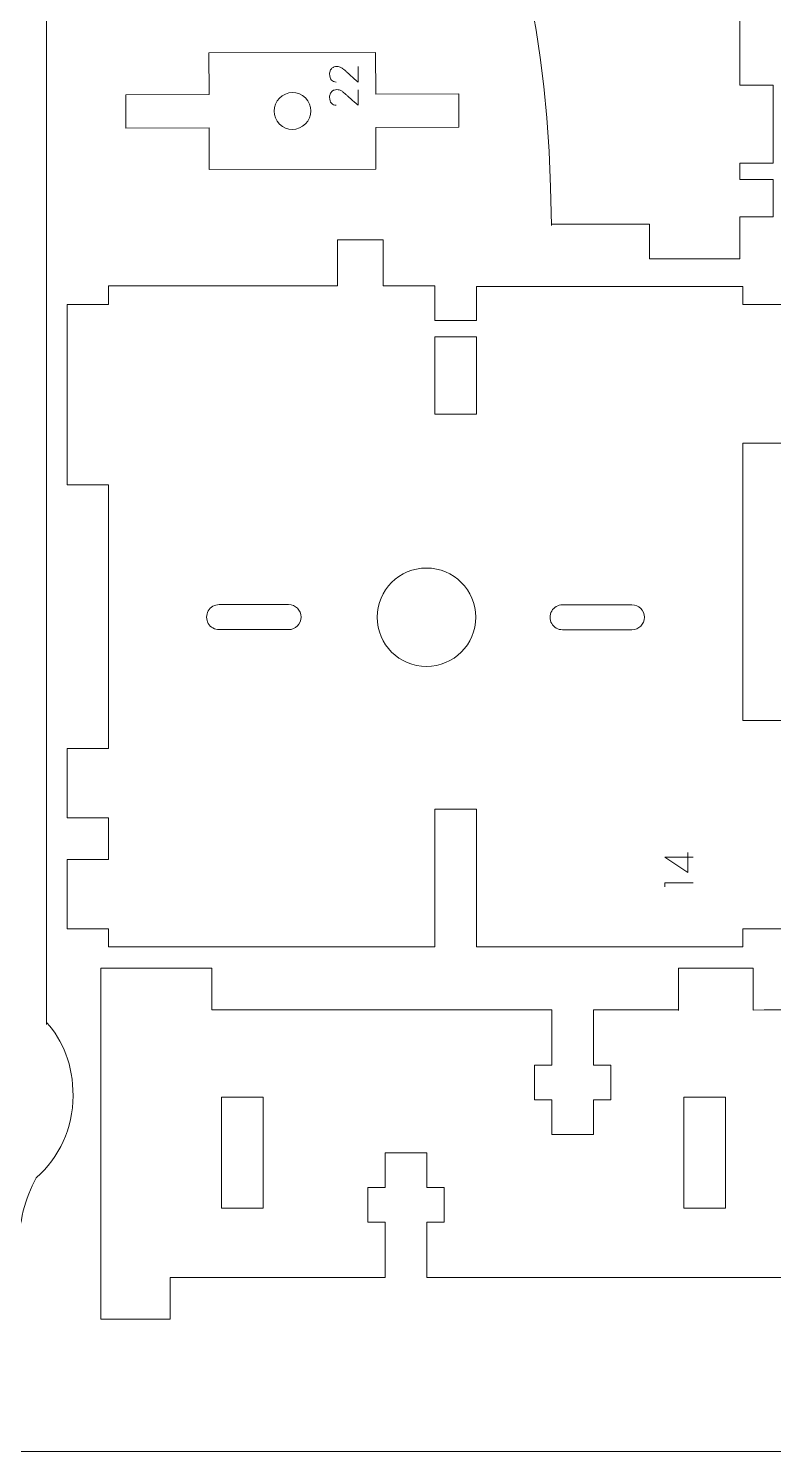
# Model space of a CAD drawing. Header units: millimetres. Extents: x 1 to 3601, y 1 to 1248.
# Drawn here: x 1144.9 to 1198.6, y 915.6 to 1018.2 of the extents above; entities that cross this region are included whole.
import ezdxf

# ---------------------------------------------------------------- set-up
doc = ezdxf.new("R2010")
doc.units = ezdxf.units.MM
doc.layers.get('0').update_dxf_attribs({"lineweight": 5})
doc.layers.add('MARCATGE', color=1, linetype='Continuous', lineweight=5)
doc.layers.add('TALL 1', color=4, linetype='Continuous', lineweight=5)

msp = doc.modelspace()

# ---------------------------------------------------------------- linework, layer by layer
at = {"lineweight": 9}
msp.add_lwpolyline([(1284.42, 915.61), (1284.42, 1215.61), (1084.42, 1215.61), (1084.42, 915.61), (1284.42, 915.61)], close=True, dxfattribs=at)
for points, knots in [([(1187.4, 1055.78), (1187.4, 1055.78), (1187.4, 1055.58), (1187.4, 1055.58), (1187.4, 1055.58), (1187.4, 1055.58), (1187.4, 1052.58), (1187.4, 1052.58), (1187.4, 1052.58), (1187.4, 1052.58), (1182.5, 1052.58), (1182.5, 1052.58), (1182.5, 1052.58), (1171.72, 1051.63), (1169.38, 1051.01), (1169.47, 1051), (1169.47, 1051), (1167.01, 1050.37), (1163.8, 1047.23), (1163.99, 1043.48), (1163.99, 1043.48), (1163.99, 1040), (1166.24, 1037.05), (1169.36, 1035.99), (1169.36, 1035.99), (1172.54, 1034.75), (1182.22, 1034.23), (1182.63, 1003.98), (1182.63, 1003.98), (1182.63, 1003.98), (1182.63, 1004.08), (1182.63, 1004.08), (1182.63, 1004.08), (1182.63, 1004.08), (1189.7, 1004.08), (1189.7, 1004.08), (1189.7, 1004.08), (1189.7, 1004.08), (1189.7, 1001.58), (1189.7, 1001.58), (1189.7, 1001.58), (1189.7, 1001.58), (1196.2, 1001.58), (1196.2, 1001.58), (1196.2, 1001.58), (1196.2, 1001.58), (1196.2, 1004.6), (1196.2, 1004.6), (1196.2, 1004.6), (1196.2, 1004.6), (1198.6, 1004.6), (1198.6, 1004.6), (1198.6, 1004.6), (1198.6, 1004.6), (1198.6, 1007.3), (1198.6, 1007.3), (1198.6, 1007.3), (1198.6, 1007.3), (1196.2, 1007.3), (1196.2, 1007.3), (1196.2, 1007.3), (1196.2, 1007.3), (1196.2, 1008.48), (1196.2, 1008.48), (1196.2, 1008.48), (1196.2, 1008.48), (1198.6, 1008.48), (1198.6, 1008.48), (1198.6, 1008.48), (1198.6, 1008.48), (1198.6, 1014.1), (1198.6, 1014.1), (1198.6, 1014.1), (1198.6, 1014.1), (1196.2, 1014.1), (1196.2, 1014.1), (1196.2, 1014.1), (1196.2, 1014.1), (1196.2, 1021.56), (1196.2, 1021.56), (1196.2, 1021.56), (1196.2, 1021.56), (1196.2, 1021.58), (1196.2, 1021.58), (1196.2, 1021.58), (1196.2, 1021.58), (1192.5, 1021.58), (1192.5, 1021.58), (1192.5, 1021.58), (1192.5, 1021.58), (1192.5, 1036.58), (1192.5, 1036.58), (1192.5, 1036.58), (1192.5, 1036.58), (1196.2, 1036.58), (1196.2, 1036.58), (1196.2, 1036.58), (1196.2, 1036.58), (1196.2, 1042.62), (1196.2, 1042.62), (1196.2, 1042.62), (1196.2, 1042.62), (1198.6, 1042.62), (1198.6, 1042.62), (1198.6, 1042.62), (1198.6, 1042.62), (1198.6, 1051.62), (1198.6, 1051.62), (1198.6, 1051.62), (1198.6, 1051.62), (1196.2, 1051.62), (1196.2, 1051.62), (1196.2, 1051.62), (1196.2, 1051.62), (1196.2, 1055.78), (1196.2, 1055.78), (1196.2, 1055.78), (1196.2, 1055.78), (1187.4, 1055.78), (1187.4, 1055.78)], [0, 0, 0, 0, 0.032258, 0.032258, 0.032258, 0.032258, 0.064516, 0.064516, 0.064516, 0.064516, 0.096774, 0.096774, 0.096774, 0.096774, 0.129032, 0.129032, 0.129032, 0.129032, 0.16129, 0.16129, 0.16129, 0.16129, 0.193548, 0.193548, 0.193548, 0.193548, 0.225806, 0.225806, 0.225806, 0.225806, 0.258065, 0.258065, 0.258065, 0.258065, 0.290323, 0.290323, 0.290323, 0.290323, 0.322581, 0.322581, 0.322581, 0.322581, 0.354839, 0.354839, 0.354839, 0.354839, 0.387097, 0.387097, 0.387097, 0.387097, 0.419355, 0.419355, 0.419355, 0.419355, 0.451613, 0.451613, 0.451613, 0.451613, 0.483871, 0.483871, 0.483871, 0.483871, 0.516129, 0.516129, 0.516129, 0.516129, 0.548387, 0.548387, 0.548387, 0.548387, 0.580645, 0.580645, 0.580645, 0.580645, 0.612903, 0.612903, 0.612903, 0.612903, 0.645161, 0.645161, 0.645161, 0.645161, 0.677419, 0.677419, 0.677419, 0.677419, 0.709677, 0.709677, 0.709677, 0.709677, 0.741935, 0.741935, 0.741935, 0.741935, 0.774194, 0.774194, 0.774194, 0.774194, 0.806452, 0.806452, 0.806452, 0.806452, 0.83871, 0.83871, 0.83871, 0.83871, 0.870968, 0.870968, 0.870968, 0.870968, 0.903226, 0.903226, 0.903226, 0.903226, 0.935484, 0.935484, 0.935484, 0.935484, 1, 1, 1, 1]), ([(1144.25, 930.63), (1144.25, 930.63), (1144.25, 930.4), (1144.25, 930.4), (1144.25, 930.4), (1144.25, 932.09), (1144.68, 933.86), (1145.5, 935.34), (1145.5, 935.34), (1145.5, 935.34), (1145.52, 935.35), (1145.52, 935.35), (1145.52, 935.35), (1147.14, 936.8), (1148.16, 938.9), (1148.16, 941.24), (1148.16, 941.24), (1148.16, 943.49), (1147.42, 945.25), (1146.26, 946.52), (1146.26, 946.52), (1146.26, 946.52), (1146.25, 946.39), (1146.25, 946.39), (1146.25, 946.39), (1146.25, 946.39), (1146.25, 1021.24), (1146.25, 1021.24), (1146.25, 1021.24), (1146.25, 1024.56), (1143.57, 1027.24), (1140.25, 1027.24), (1140.25, 1027.24), (1136.94, 1027.24), (1134.25, 1024.56), (1134.25, 1021.24), (1134.25, 1021.24), (1134.25, 1021.24), (1134.25, 946.39), (1134.25, 946.39), (1134.25, 946.39), (1134.25, 946.39), (1134.23, 946.51), (1134.23, 946.51), (1134.23, 946.51), (1133.08, 945.23), (1132.35, 943.48), (1132.35, 941.24), (1132.35, 941.24), (1132.35, 938.9), (1133.37, 936.79), (1134.99, 935.35), (1134.99, 935.35), (1134.99, 935.35), (1135, 935.34), (1135, 935.34), (1135, 935.34), (1135.82, 933.86), (1136.25, 932.09), (1136.25, 930.4), (1136.25, 930.4), (1136.25, 930.4), (1136.25, 930.63), (1136.25, 930.63), (1136.25, 930.63), (1136.25, 930.63), (1136.25, 927.87), (1136.25, 927.87), (1136.25, 927.87), (1136.25, 926.44), (1137.01, 925.12), (1138.25, 924.4), (1138.25, 924.4), (1139.49, 923.69), (1141.01, 923.69), (1142.25, 924.4), (1142.25, 924.4), (1143.49, 925.12), (1144.25, 926.44), (1144.25, 927.87), (1144.25, 927.87), (1144.25, 927.87), (1144.25, 930.63), (1144.25, 930.63)], [0, 0, 0, 0, 0.045455, 0.045455, 0.045455, 0.045455, 0.090909, 0.090909, 0.090909, 0.090909, 0.136364, 0.136364, 0.136364, 0.136364, 0.181818, 0.181818, 0.181818, 0.181818, 0.227273, 0.227273, 0.227273, 0.227273, 0.272727, 0.272727, 0.272727, 0.272727, 0.318182, 0.318182, 0.318182, 0.318182, 0.363636, 0.363636, 0.363636, 0.363636, 0.409091, 0.409091, 0.409091, 0.409091, 0.454545, 0.454545, 0.454545, 0.454545, 0.5, 0.5, 0.5, 0.5, 0.545455, 0.545455, 0.545455, 0.545455, 0.590909, 0.590909, 0.590909, 0.590909, 0.636364, 0.636364, 0.636364, 0.636364, 0.681818, 0.681818, 0.681818, 0.681818, 0.727273, 0.727273, 0.727273, 0.727273, 0.772727, 0.772727, 0.772727, 0.772727, 0.818182, 0.818182, 0.818182, 0.818182, 0.863636, 0.863636, 0.863636, 0.863636, 0.909091, 0.909091, 0.909091, 0.909091, 1, 1, 1, 1]), ([(1169.96, 1011.04), (1169.96, 1011.04), (1175.96, 1011.06), (1175.96, 1011.06), (1175.96, 1011.06), (1175.96, 1011.06), (1175.96, 1013.46), (1175.96, 1013.46), (1175.96, 1013.46), (1175.96, 1013.46), (1169.96, 1013.44), (1169.96, 1013.44), (1169.96, 1013.44), (1169.96, 1013.44), (1169.95, 1016.44), (1169.95, 1016.44), (1169.95, 1016.44), (1169.95, 1016.44), (1157.95, 1016.42), (1157.95, 1016.42), (1157.95, 1016.42), (1157.95, 1016.42), (1157.96, 1013.42), (1157.96, 1013.42), (1157.96, 1013.42), (1157.96, 1013.42), (1151.96, 1013.4), (1151.96, 1013.4), (1151.96, 1013.4), (1151.96, 1013.4), (1151.96, 1011), (1151.96, 1011), (1151.96, 1011), (1151.96, 1011), (1157.96, 1011.02), (1157.96, 1011.02), (1157.96, 1011.02), (1157.96, 1011.02), (1157.97, 1008.02), (1157.97, 1008.02), (1157.97, 1008.02), (1157.97, 1008.02), (1169.97, 1008.04), (1169.97, 1008.04), (1169.97, 1008.04), (1169.97, 1008.04), (1169.96, 1011.04), (1169.96, 1011.04)], [0, 0, 0, 0, 0.076923, 0.076923, 0.076923, 0.076923, 0.153846, 0.153846, 0.153846, 0.153846, 0.230769, 0.230769, 0.230769, 0.230769, 0.307692, 0.307692, 0.307692, 0.307692, 0.384615, 0.384615, 0.384615, 0.384615, 0.461538, 0.461538, 0.461538, 0.461538, 0.538462, 0.538462, 0.538462, 0.538462, 0.615385, 0.615385, 0.615385, 0.615385, 0.692308, 0.692308, 0.692308, 0.692308, 0.769231, 0.769231, 0.769231, 0.769231, 0.846154, 0.846154, 0.846154, 0.846154, 1, 1, 1, 1]), ([(1167.21, 999.65), (1167.21, 999.65), (1167.21, 999.62), (1167.21, 999.62), (1167.21, 999.62), (1167.21, 999.62), (1150.72, 999.62), (1150.72, 999.62), (1150.72, 999.62), (1150.72, 999.62), (1150.72, 999.59), (1150.72, 999.59), (1150.72, 999.59), (1150.72, 999.59), (1150.72, 998.29), (1150.72, 998.29), (1150.72, 998.29), (1150.72, 998.29), (1147.72, 998.29), (1147.72, 998.29), (1147.72, 998.29), (1147.72, 998.29), (1147.72, 985.29), (1147.72, 985.29), (1147.72, 985.29), (1147.72, 985.29), (1150.72, 985.29), (1150.72, 985.29), (1150.72, 985.29), (1150.72, 985.29), (1150.72, 966.29), (1150.72, 966.29), (1150.72, 966.29), (1150.72, 966.29), (1147.72, 966.29), (1147.72, 966.29), (1147.72, 966.29), (1147.72, 966.29), (1147.72, 961.29), (1147.72, 961.29), (1147.72, 961.29), (1147.72, 961.29), (1150.72, 961.29), (1150.72, 961.29), (1150.72, 961.29), (1150.72, 961.29), (1150.72, 958.29), (1150.72, 958.29), (1150.72, 958.29), (1150.72, 958.29), (1147.72, 958.29), (1147.72, 958.29), (1147.72, 958.29), (1147.72, 958.29), (1147.72, 953.29), (1147.72, 953.29), (1147.72, 953.29), (1147.72, 953.29), (1150.72, 953.29), (1150.72, 953.29), (1150.72, 953.29), (1150.72, 953.29), (1150.72, 951.99), (1150.72, 951.99), (1150.72, 951.99), (1150.72, 951.99), (1174.22, 951.99), (1174.22, 951.99), (1174.22, 951.99), (1174.22, 951.99), (1174.22, 961.9), (1174.22, 961.9), (1174.22, 961.9), (1174.22, 961.9), (1177.22, 961.9), (1177.22, 961.9), (1177.22, 961.9), (1177.22, 961.9), (1177.22, 951.99), (1177.22, 951.99), (1177.22, 951.99), (1177.22, 951.99), (1196.42, 951.99), (1196.42, 951.99), (1196.42, 951.99), (1196.42, 951.99), (1196.42, 953.29), (1196.42, 953.29), (1196.42, 953.29), (1196.42, 953.29), (1199.42, 953.29), (1199.42, 953.29), (1199.42, 953.29), (1199.42, 953.29), (1199.42, 968.29), (1199.42, 968.29), (1199.42, 968.29), (1199.42, 968.29), (1196.42, 968.29), (1196.42, 968.29), (1196.42, 968.29), (1196.42, 968.29), (1196.42, 988.29), (1196.42, 988.29), (1196.42, 988.29), (1196.42, 988.29), (1199.42, 988.29), (1199.42, 988.29), (1199.42, 988.29), (1199.42, 988.29), (1199.42, 998.29), (1199.42, 998.29), (1199.42, 998.29), (1199.42, 998.29), (1196.42, 998.29), (1196.42, 998.29), (1196.42, 998.29), (1196.42, 998.29), (1196.42, 999.59), (1196.42, 999.59), (1196.42, 999.59), (1196.42, 999.59), (1177.22, 999.59), (1177.22, 999.59), (1177.22, 999.59), (1177.22, 999.59), (1177.22, 997.13), (1177.22, 997.13), (1177.22, 997.13), (1177.22, 997.13), (1174.22, 997.13), (1174.22, 997.13), (1174.22, 997.13), (1174.22, 997.13), (1174.22, 999.62), (1174.22, 999.62), (1174.22, 999.62), (1174.22, 999.62), (1170.51, 999.62), (1170.51, 999.62), (1170.51, 999.62), (1170.51, 999.62), (1170.51, 999.65), (1170.51, 999.65), (1170.51, 999.65), (1170.51, 999.65), (1170.51, 1002.95), (1170.51, 1002.95), (1170.51, 1002.95), (1170.51, 1002.95), (1167.21, 1002.95), (1167.21, 1002.95), (1167.21, 1002.95), (1167.21, 1002.95), (1167.21, 999.65), (1167.21, 999.65)], [0, 0, 0, 0, 0.025, 0.025, 0.025, 0.025, 0.05, 0.05, 0.05, 0.05, 0.075, 0.075, 0.075, 0.075, 0.1, 0.1, 0.1, 0.1, 0.125, 0.125, 0.125, 0.125, 0.15, 0.15, 0.15, 0.15, 0.175, 0.175, 0.175, 0.175, 0.2, 0.2, 0.2, 0.2, 0.225, 0.225, 0.225, 0.225, 0.25, 0.25, 0.25, 0.25, 0.275, 0.275, 0.275, 0.275, 0.3, 0.3, 0.3, 0.3, 0.325, 0.325, 0.325, 0.325, 0.35, 0.35, 0.35, 0.35, 0.375, 0.375, 0.375, 0.375, 0.4, 0.4, 0.4, 0.4, 0.425, 0.425, 0.425, 0.425, 0.45, 0.45, 0.45, 0.45, 0.475, 0.475, 0.475, 0.475, 0.5, 0.5, 0.5, 0.5, 0.525, 0.525, 0.525, 0.525, 0.55, 0.55, 0.55, 0.55, 0.575, 0.575, 0.575, 0.575, 0.6, 0.6, 0.6, 0.6, 0.625, 0.625, 0.625, 0.625, 0.65, 0.65, 0.65, 0.65, 0.675, 0.675, 0.675, 0.675, 0.7, 0.7, 0.7, 0.7, 0.725, 0.725, 0.725, 0.725, 0.75, 0.75, 0.75, 0.75, 0.775, 0.775, 0.775, 0.775, 0.8, 0.8, 0.8, 0.8, 0.825, 0.825, 0.825, 0.825, 0.85, 0.85, 0.85, 0.85, 0.875, 0.875, 0.875, 0.875, 0.9, 0.9, 0.9, 0.9, 0.925, 0.925, 0.925, 0.925, 0.95, 0.95, 0.95, 0.95, 1, 1, 1, 1]), ([(1191.78, 950.45), (1191.78, 950.45), (1191.78, 950.41), (1191.78, 950.41), (1191.78, 950.41), (1191.78, 950.41), (1191.78, 947.41), (1191.78, 947.41), (1191.78, 947.41), (1191.78, 947.41), (1191.78, 947.45), (1191.78, 947.45), (1191.78, 947.45), (1191.78, 947.45), (1185.65, 947.45), (1185.65, 947.45), (1185.65, 947.45), (1185.65, 947.45), (1185.65, 943.45), (1185.65, 943.45), (1185.65, 943.45), (1185.65, 943.45), (1186.9, 943.45), (1186.9, 943.45), (1186.9, 943.45), (1186.9, 943.45), (1186.9, 940.95), (1186.9, 940.95), (1186.9, 940.95), (1186.9, 940.95), (1185.65, 940.95), (1185.65, 940.95), (1185.65, 940.95), (1185.65, 940.95), (1185.65, 938.45), (1185.65, 938.45), (1185.65, 938.45), (1185.65, 938.45), (1182.65, 938.45), (1182.65, 938.45), (1182.65, 938.45), (1182.65, 938.45), (1182.65, 940.95), (1182.65, 940.95), (1182.65, 940.95), (1182.65, 940.95), (1181.4, 940.95), (1181.4, 940.95), (1181.4, 940.95), (1181.4, 940.95), (1181.4, 943.45), (1181.4, 943.45), (1181.4, 943.45), (1181.4, 943.45), (1182.65, 943.45), (1182.65, 943.45), (1182.65, 943.45), (1182.65, 943.45), (1182.65, 947.45), (1182.65, 947.45), (1182.65, 947.45), (1182.65, 947.45), (1158.15, 947.45), (1158.15, 947.45), (1158.15, 947.45), (1158.15, 947.45), (1158.15, 950.45), (1158.15, 950.45), (1158.15, 950.45), (1158.15, 950.45), (1150.15, 950.45), (1150.15, 950.45), (1150.15, 950.45), (1150.15, 950.45), (1150.15, 925.15), (1150.15, 925.15), (1150.15, 925.15), (1150.15, 925.15), (1155.15, 925.15), (1155.15, 925.15), (1155.15, 925.15), (1155.15, 925.15), (1155.15, 928.15), (1155.15, 928.15), (1155.15, 928.15), (1155.15, 928.15), (1170.65, 928.15), (1170.65, 928.15), (1170.65, 928.15), (1170.65, 928.15), (1170.65, 932.15), (1170.65, 932.15), (1170.65, 932.15), (1170.65, 932.15), (1169.4, 932.15), (1169.4, 932.15), (1169.4, 932.15), (1169.4, 932.15), (1169.4, 934.65), (1169.4, 934.65), (1169.4, 934.65), (1169.4, 934.65), (1170.65, 934.65), (1170.65, 934.65), (1170.65, 934.65), (1170.65, 934.65), (1170.65, 937.15), (1170.65, 937.15), (1170.65, 937.15), (1170.65, 937.15), (1173.65, 937.15), (1173.65, 937.15), (1173.65, 937.15), (1173.65, 937.15), (1173.65, 934.65), (1173.65, 934.65), (1173.65, 934.65), (1173.65, 934.65), (1174.9, 934.65), (1174.9, 934.65), (1174.9, 934.65), (1174.9, 934.65), (1174.9, 932.15), (1174.9, 932.15), (1174.9, 932.15), (1174.9, 932.15), (1173.65, 932.15), (1173.65, 932.15), (1173.65, 932.15), (1173.65, 932.15), (1173.65, 928.15), (1173.65, 928.15), (1173.65, 928.15), (1173.65, 928.15), (1202.65, 928.15), (1202.65, 928.15), (1202.65, 928.15), (1202.65, 928.15), (1202.65, 925.15), (1202.65, 925.15), (1202.65, 925.15), (1202.65, 925.15), (1210.15, 925.15), (1210.15, 925.15), (1210.15, 925.15), (1210.15, 925.15), (1210.15, 942.52), (1210.15, 942.52), (1210.15, 942.52), (1210.15, 942.52), (1204.27, 942.52), (1204.27, 942.52), (1204.27, 942.52), (1202.61, 942.52), (1202.38, 943.88), (1202.31, 945.54), (1202.31, 945.54), (1202.23, 947.65), (1201.67, 947.48), (1197.15, 947.43), (1197.15, 947.43), (1197.15, 948.32), (1197.15, 949.37), (1197.15, 950.45), (1197.15, 950.45), (1197.15, 950.45), (1191.78, 950.45), (1191.78, 950.45)], [0, 0, 0, 0, 0.023256, 0.023256, 0.023256, 0.023256, 0.046512, 0.046512, 0.046512, 0.046512, 0.069767, 0.069767, 0.069767, 0.069767, 0.093023, 0.093023, 0.093023, 0.093023, 0.116279, 0.116279, 0.116279, 0.116279, 0.139535, 0.139535, 0.139535, 0.139535, 0.162791, 0.162791, 0.162791, 0.162791, 0.186047, 0.186047, 0.186047, 0.186047, 0.209302, 0.209302, 0.209302, 0.209302, 0.232558, 0.232558, 0.232558, 0.232558, 0.255814, 0.255814, 0.255814, 0.255814, 0.27907, 0.27907, 0.27907, 0.27907, 0.302326, 0.302326, 0.302326, 0.302326, 0.325581, 0.325581, 0.325581, 0.325581, 0.348837, 0.348837, 0.348837, 0.348837, 0.372093, 0.372093, 0.372093, 0.372093, 0.395349, 0.395349, 0.395349, 0.395349, 0.418605, 0.418605, 0.418605, 0.418605, 0.44186, 0.44186, 0.44186, 0.44186, 0.465116, 0.465116, 0.465116, 0.465116, 0.488372, 0.488372, 0.488372, 0.488372, 0.511628, 0.511628, 0.511628, 0.511628, 0.534884, 0.534884, 0.534884, 0.534884, 0.55814, 0.55814, 0.55814, 0.55814, 0.581395, 0.581395, 0.581395, 0.581395, 0.604651, 0.604651, 0.604651, 0.604651, 0.627907, 0.627907, 0.627907, 0.627907, 0.651163, 0.651163, 0.651163, 0.651163, 0.674419, 0.674419, 0.674419, 0.674419, 0.697674, 0.697674, 0.697674, 0.697674, 0.72093, 0.72093, 0.72093, 0.72093, 0.744186, 0.744186, 0.744186, 0.744186, 0.767442, 0.767442, 0.767442, 0.767442, 0.790698, 0.790698, 0.790698, 0.790698, 0.813953, 0.813953, 0.813953, 0.813953, 0.837209, 0.837209, 0.837209, 0.837209, 0.860465, 0.860465, 0.860465, 0.860465, 0.883721, 0.883721, 0.883721, 0.883721, 0.906977, 0.906977, 0.906977, 0.906977, 0.930233, 0.930233, 0.930233, 0.930233, 0.953488, 0.953488, 0.953488, 0.953488, 1, 1, 1, 1])]:
    msp.add_open_spline(points, degree=3, knots=knots, dxfattribs=at)
at = {"layer": 'MARCATGE', "lineweight": 9}
for points, knots in [([(1168.69, 1014.31), (1168.5, 1014.48), (1168.33, 1014.64), (1168.18, 1014.77), (1168.18, 1014.77), (1168.11, 1014.83), (1168.05, 1014.89), (1167.98, 1014.95), (1167.98, 1014.95), (1167.92, 1015.01), (1167.86, 1015.06), (1167.81, 1015.1), (1167.81, 1015.1), (1167.76, 1015.15), (1167.71, 1015.19), (1167.67, 1015.22), (1167.67, 1015.22), (1167.64, 1015.25), (1167.61, 1015.27), (1167.61, 1015.27), (1167.61, 1015.27), (1167.59, 1015.29), (1167.56, 1015.3), (1167.54, 1015.32), (1167.54, 1015.32), (1167.51, 1015.34), (1167.48, 1015.36), (1167.45, 1015.37), (1167.45, 1015.37), (1167.41, 1015.39), (1167.37, 1015.41), (1167.33, 1015.42), (1167.33, 1015.42), (1167.28, 1015.43), (1167.22, 1015.44), (1167.16, 1015.44), (1167.16, 1015.44), (1167.1, 1015.44), (1167.04, 1015.43), (1166.98, 1015.41), (1166.98, 1015.41), (1166.91, 1015.39), (1166.86, 1015.36), (1166.81, 1015.31), (1166.81, 1015.31), (1166.76, 1015.27), (1166.72, 1015.21), (1166.69, 1015.15), (1166.69, 1015.15), (1166.66, 1015.08), (1166.64, 1014.99), (1166.64, 1014.9), (1166.64, 1014.9), (1166.64, 1014.7), (1166.69, 1014.55), (1166.77, 1014.46), (1166.77, 1014.46), (1166.85, 1014.37), (1166.97, 1014.32), (1167.11, 1014.32), (1167.11, 1014.32), (1166.97, 1014.32), (1166.85, 1014.37), (1166.77, 1014.46), (1166.77, 1014.46), (1166.69, 1014.55), (1166.64, 1014.7), (1166.64, 1014.9), (1166.64, 1014.9), (1166.64, 1014.99), (1166.66, 1015.08), (1166.69, 1015.15), (1166.69, 1015.15), (1166.72, 1015.21), (1166.76, 1015.27), (1166.81, 1015.31), (1166.81, 1015.31), (1166.86, 1015.36), (1166.91, 1015.39), (1166.98, 1015.41), (1166.98, 1015.41), (1167.04, 1015.43), (1167.1, 1015.44), (1167.16, 1015.44), (1167.16, 1015.44), (1167.22, 1015.44), (1167.28, 1015.43), (1167.33, 1015.42), (1167.33, 1015.42), (1167.37, 1015.41), (1167.41, 1015.39), (1167.45, 1015.37), (1167.45, 1015.37), (1167.48, 1015.36), (1167.51, 1015.34), (1167.54, 1015.32), (1167.54, 1015.32), (1167.56, 1015.3), (1167.59, 1015.29), (1167.61, 1015.27), (1167.61, 1015.27), (1167.61, 1015.27), (1167.64, 1015.25), (1167.67, 1015.22), (1167.67, 1015.22), (1167.71, 1015.19), (1167.76, 1015.15), (1167.81, 1015.1), (1167.81, 1015.1), (1167.86, 1015.06), (1167.92, 1015.01), (1167.98, 1014.95), (1167.98, 1014.95), (1168.05, 1014.89), (1168.11, 1014.83), (1168.18, 1014.77), (1168.18, 1014.77), (1168.33, 1014.64), (1168.5, 1014.48), (1168.69, 1014.31), (1168.69, 1014.31), (1168.69, 1014.31), (1168.69, 1015.43), (1168.69, 1015.43), (1168.69, 1015.43), (1168.69, 1015.43), (1168.69, 1014.31), (1168.69, 1014.31)], [0, 0, 0, 0, 0.030303, 0.030303, 0.030303, 0.030303, 0.060606, 0.060606, 0.060606, 0.060606, 0.090909, 0.090909, 0.090909, 0.090909, 0.121212, 0.121212, 0.121212, 0.121212, 0.151515, 0.151515, 0.151515, 0.151515, 0.181818, 0.181818, 0.181818, 0.181818, 0.212121, 0.212121, 0.212121, 0.212121, 0.242424, 0.242424, 0.242424, 0.242424, 0.272727, 0.272727, 0.272727, 0.272727, 0.30303, 0.30303, 0.30303, 0.30303, 0.333333, 0.333333, 0.333333, 0.333333, 0.363636, 0.363636, 0.363636, 0.363636, 0.393939, 0.393939, 0.393939, 0.393939, 0.424242, 0.424242, 0.424242, 0.424242, 0.454545, 0.454545, 0.454545, 0.454545, 0.484848, 0.484848, 0.484848, 0.484848, 0.515152, 0.515152, 0.515152, 0.515152, 0.545455, 0.545455, 0.545455, 0.545455, 0.575758, 0.575758, 0.575758, 0.575758, 0.606061, 0.606061, 0.606061, 0.606061, 0.636364, 0.636364, 0.636364, 0.636364, 0.666667, 0.666667, 0.666667, 0.666667, 0.69697, 0.69697, 0.69697, 0.69697, 0.727273, 0.727273, 0.727273, 0.727273, 0.757576, 0.757576, 0.757576, 0.757576, 0.787879, 0.787879, 0.787879, 0.787879, 0.818182, 0.818182, 0.818182, 0.818182, 0.848485, 0.848485, 0.848485, 0.848485, 0.878788, 0.878788, 0.878788, 0.878788, 0.909091, 0.909091, 0.909091, 0.909091, 0.939394, 0.939394, 0.939394, 0.939394, 1, 1, 1, 1]), ([(1168.69, 1012.64), (1168.5, 1012.81), (1168.33, 1012.97), (1168.18, 1013.1), (1168.18, 1013.1), (1168.11, 1013.16), (1168.05, 1013.22), (1167.98, 1013.28), (1167.98, 1013.28), (1167.92, 1013.33), (1167.86, 1013.39), (1167.81, 1013.43), (1167.81, 1013.43), (1167.76, 1013.48), (1167.71, 1013.52), (1167.67, 1013.55), (1167.67, 1013.55), (1167.64, 1013.58), (1167.61, 1013.6), (1167.61, 1013.6), (1167.61, 1013.6), (1167.59, 1013.61), (1167.56, 1013.63), (1167.54, 1013.65), (1167.54, 1013.65), (1167.51, 1013.67), (1167.48, 1013.69), (1167.45, 1013.7), (1167.45, 1013.7), (1167.41, 1013.72), (1167.37, 1013.74), (1167.33, 1013.75), (1167.33, 1013.75), (1167.28, 1013.76), (1167.22, 1013.77), (1167.16, 1013.77), (1167.16, 1013.77), (1167.1, 1013.77), (1167.04, 1013.76), (1166.98, 1013.74), (1166.98, 1013.74), (1166.91, 1013.72), (1166.86, 1013.69), (1166.81, 1013.64), (1166.81, 1013.64), (1166.76, 1013.6), (1166.72, 1013.54), (1166.69, 1013.47), (1166.69, 1013.47), (1166.66, 1013.41), (1166.64, 1013.32), (1166.64, 1013.23), (1166.64, 1013.23), (1166.64, 1013.03), (1166.69, 1012.88), (1166.77, 1012.79), (1166.77, 1012.79), (1166.85, 1012.7), (1166.97, 1012.65), (1167.11, 1012.65), (1167.11, 1012.65), (1166.97, 1012.65), (1166.85, 1012.7), (1166.77, 1012.79), (1166.77, 1012.79), (1166.69, 1012.88), (1166.64, 1013.03), (1166.64, 1013.23), (1166.64, 1013.23), (1166.64, 1013.32), (1166.66, 1013.41), (1166.69, 1013.47), (1166.69, 1013.47), (1166.72, 1013.54), (1166.76, 1013.6), (1166.81, 1013.64), (1166.81, 1013.64), (1166.86, 1013.69), (1166.91, 1013.72), (1166.98, 1013.74), (1166.98, 1013.74), (1167.04, 1013.76), (1167.1, 1013.77), (1167.16, 1013.77), (1167.16, 1013.77), (1167.22, 1013.77), (1167.28, 1013.76), (1167.33, 1013.75), (1167.33, 1013.75), (1167.37, 1013.74), (1167.41, 1013.72), (1167.45, 1013.7), (1167.45, 1013.7), (1167.48, 1013.69), (1167.51, 1013.67), (1167.54, 1013.65), (1167.54, 1013.65), (1167.56, 1013.63), (1167.59, 1013.61), (1167.61, 1013.6), (1167.61, 1013.6), (1167.61, 1013.6), (1167.64, 1013.58), (1167.67, 1013.55), (1167.67, 1013.55), (1167.71, 1013.52), (1167.76, 1013.48), (1167.81, 1013.43), (1167.81, 1013.43), (1167.86, 1013.39), (1167.92, 1013.33), (1167.98, 1013.28), (1167.98, 1013.28), (1168.05, 1013.22), (1168.11, 1013.16), (1168.18, 1013.1), (1168.18, 1013.1), (1168.33, 1012.97), (1168.5, 1012.81), (1168.69, 1012.64), (1168.69, 1012.64), (1168.69, 1012.64), (1168.69, 1013.76), (1168.69, 1013.76), (1168.69, 1013.76), (1168.69, 1013.76), (1168.69, 1012.64), (1168.69, 1012.64)], [0, 0, 0, 0, 0.030303, 0.030303, 0.030303, 0.030303, 0.060606, 0.060606, 0.060606, 0.060606, 0.090909, 0.090909, 0.090909, 0.090909, 0.121212, 0.121212, 0.121212, 0.121212, 0.151515, 0.151515, 0.151515, 0.151515, 0.181818, 0.181818, 0.181818, 0.181818, 0.212121, 0.212121, 0.212121, 0.212121, 0.242424, 0.242424, 0.242424, 0.242424, 0.272727, 0.272727, 0.272727, 0.272727, 0.30303, 0.30303, 0.30303, 0.30303, 0.333333, 0.333333, 0.333333, 0.333333, 0.363636, 0.363636, 0.363636, 0.363636, 0.393939, 0.393939, 0.393939, 0.393939, 0.424242, 0.424242, 0.424242, 0.424242, 0.454545, 0.454545, 0.454545, 0.454545, 0.484848, 0.484848, 0.484848, 0.484848, 0.515152, 0.515152, 0.515152, 0.515152, 0.545455, 0.545455, 0.545455, 0.545455, 0.575758, 0.575758, 0.575758, 0.575758, 0.606061, 0.606061, 0.606061, 0.606061, 0.636364, 0.636364, 0.636364, 0.636364, 0.666667, 0.666667, 0.666667, 0.666667, 0.69697, 0.69697, 0.69697, 0.69697, 0.727273, 0.727273, 0.727273, 0.727273, 0.757576, 0.757576, 0.757576, 0.757576, 0.787879, 0.787879, 0.787879, 0.787879, 0.818182, 0.818182, 0.818182, 0.818182, 0.848485, 0.848485, 0.848485, 0.848485, 0.878788, 0.878788, 0.878788, 0.878788, 0.909091, 0.909091, 0.909091, 0.909091, 0.939394, 0.939394, 0.939394, 0.939394, 1, 1, 1, 1]), ([(1190.79, 958.45), (1190.79, 958.45), (1192.45, 957.34), (1192.45, 957.34), (1192.45, 957.34), (1192.45, 957.34), (1192.45, 958.78), (1192.45, 958.78), (1192.45, 958.78), (1192.45, 958.78), (1192.45, 957.34), (1192.45, 957.34), (1192.45, 957.34), (1192.45, 957.34), (1190.79, 958.45), (1190.79, 958.45), (1190.79, 958.45), (1190.79, 958.45), (1192.83, 958.45), (1192.83, 958.45), (1192.83, 958.45), (1192.83, 958.45), (1190.79, 958.45), (1190.79, 958.45)], [0, 0, 0, 0, 0.142857, 0.142857, 0.142857, 0.142857, 0.285714, 0.285714, 0.285714, 0.285714, 0.428571, 0.428571, 0.428571, 0.428571, 0.571429, 0.571429, 0.571429, 0.571429, 0.714286, 0.714286, 0.714286, 0.714286, 1, 1, 1, 1]), ([(1190.8, 956.59), (1190.8, 956.59), (1190.8, 956.3), (1190.8, 956.3), (1190.8, 956.3), (1190.8, 956.3), (1190.8, 956.59), (1190.8, 956.59), (1190.8, 956.59), (1190.8, 956.59), (1192.83, 956.59), (1192.83, 956.59), (1192.83, 956.59), (1192.83, 956.59), (1190.8, 956.59), (1190.8, 956.59)], [0, 0, 0, 0, 0.2, 0.2, 0.2, 0.2, 0.4, 0.4, 0.4, 0.4, 0.6, 0.6, 0.6, 0.6, 1, 1, 1, 1])]:
    msp.add_open_spline(points, degree=3, knots=knots, dxfattribs=at)
at = {"layer": 'TALL 1', "lineweight": 9}
for points, knots in [([(1163.02, 1013.16), (1162.51, 1012.65), (1162.51, 1011.81), (1163.03, 1011.29), (1163.03, 1011.29), (1163.55, 1010.77), (1164.38, 1010.78), (1164.9, 1011.3), (1164.9, 1011.3), (1165.42, 1011.81), (1165.41, 1012.65), (1164.9, 1013.17), (1164.9, 1013.17), (1164.38, 1013.69), (1163.54, 1013.68), (1163.02, 1013.16)], [0, 0, 0, 0, 0.2, 0.2, 0.2, 0.2, 0.4, 0.4, 0.4, 0.4, 0.6, 0.6, 0.6, 0.6, 1, 1, 1, 1]), ([(1174.22, 995.95), (1174.22, 995.95), (1177.22, 995.95), (1177.22, 995.95), (1177.22, 995.95), (1177.22, 995.95), (1177.22, 990.39), (1177.22, 990.39), (1177.22, 990.39), (1177.22, 990.39), (1174.22, 990.39), (1174.22, 990.39), (1174.22, 990.39), (1174.22, 990.39), (1174.22, 995.95), (1174.22, 995.95)], [0, 0, 0, 0, 0.2, 0.2, 0.2, 0.2, 0.4, 0.4, 0.4, 0.4, 0.6, 0.6, 0.6, 0.6, 1, 1, 1, 1]), ([(1177.17, 975.74), (1177.17, 977.7), (1175.58, 979.29), (1173.62, 979.29), (1173.62, 979.29), (1171.66, 979.29), (1170.07, 977.7), (1170.07, 975.74), (1170.07, 975.74), (1170.07, 973.78), (1171.66, 972.19), (1173.62, 972.19), (1173.62, 972.19), (1175.58, 972.19), (1177.17, 973.78), (1177.17, 975.74)], [0, 0, 0, 0, 0.2, 0.2, 0.2, 0.2, 0.4, 0.4, 0.4, 0.4, 0.6, 0.6, 0.6, 0.6, 1, 1, 1, 1]), ([(1163.68, 976.65), (1164.18, 976.65), (1164.58, 976.25), (1164.58, 975.75), (1164.58, 975.75), (1164.58, 975.26), (1164.18, 974.85), (1163.68, 974.85), (1163.68, 974.85), (1163.68, 974.85), (1158.68, 974.85), (1158.68, 974.85), (1158.68, 974.85), (1158.36, 974.85), (1158.06, 975.02), (1157.9, 975.3), (1157.9, 975.3), (1157.74, 975.58), (1157.74, 975.92), (1157.9, 976.2), (1157.9, 976.2), (1158.06, 976.48), (1158.36, 976.65), (1158.68, 976.65), (1158.68, 976.65), (1158.68, 976.65), (1163.68, 976.65), (1163.68, 976.65)], [0, 0, 0, 0, 0.125, 0.125, 0.125, 0.125, 0.25, 0.25, 0.25, 0.25, 0.375, 0.375, 0.375, 0.375, 0.5, 0.5, 0.5, 0.5, 0.625, 0.625, 0.625, 0.625, 0.75, 0.75, 0.75, 0.75, 1, 1, 1, 1]), ([(1188.42, 976.64), (1188.92, 976.64), (1189.32, 976.24), (1189.32, 975.74), (1189.32, 975.74), (1189.32, 975.24), (1188.92, 974.84), (1188.42, 974.84), (1188.42, 974.84), (1188.42, 974.84), (1183.42, 974.84), (1183.42, 974.84), (1183.42, 974.84), (1183.1, 974.84), (1182.8, 975.01), (1182.64, 975.29), (1182.64, 975.29), (1182.48, 975.57), (1182.48, 975.91), (1182.64, 976.19), (1182.64, 976.19), (1182.8, 976.47), (1183.1, 976.64), (1183.42, 976.64), (1183.42, 976.64), (1183.42, 976.64), (1188.42, 976.64), (1188.42, 976.64)], [0, 0, 0, 0, 0.125, 0.125, 0.125, 0.125, 0.25, 0.25, 0.25, 0.25, 0.375, 0.375, 0.375, 0.375, 0.5, 0.5, 0.5, 0.5, 0.625, 0.625, 0.625, 0.625, 0.75, 0.75, 0.75, 0.75, 1, 1, 1, 1]), ([(1158.85, 941.15), (1158.85, 941.15), (1161.85, 941.15), (1161.85, 941.15), (1161.85, 941.15), (1161.85, 941.15), (1161.85, 933.15), (1161.85, 933.15), (1161.85, 933.15), (1161.85, 933.15), (1158.85, 933.15), (1158.85, 933.15), (1158.85, 933.15), (1158.85, 933.15), (1158.85, 941.15), (1158.85, 941.15)], [0, 0, 0, 0, 0.2, 0.2, 0.2, 0.2, 0.4, 0.4, 0.4, 0.4, 0.6, 0.6, 0.6, 0.6, 1, 1, 1, 1]), ([(1192.17, 941.15), (1192.17, 941.15), (1195.17, 941.15), (1195.17, 941.15), (1195.17, 941.15), (1195.17, 941.15), (1195.17, 933.15), (1195.17, 933.15), (1195.17, 933.15), (1195.17, 933.15), (1192.17, 933.15), (1192.17, 933.15), (1192.17, 933.15), (1192.17, 933.15), (1192.17, 941.15), (1192.17, 941.15)], [0, 0, 0, 0, 0.2, 0.2, 0.2, 0.2, 0.4, 0.4, 0.4, 0.4, 0.6, 0.6, 0.6, 0.6, 1, 1, 1, 1])]:
    msp.add_open_spline(points, degree=3, knots=knots, dxfattribs=at)

doc.saveas('drawing.dxf')
